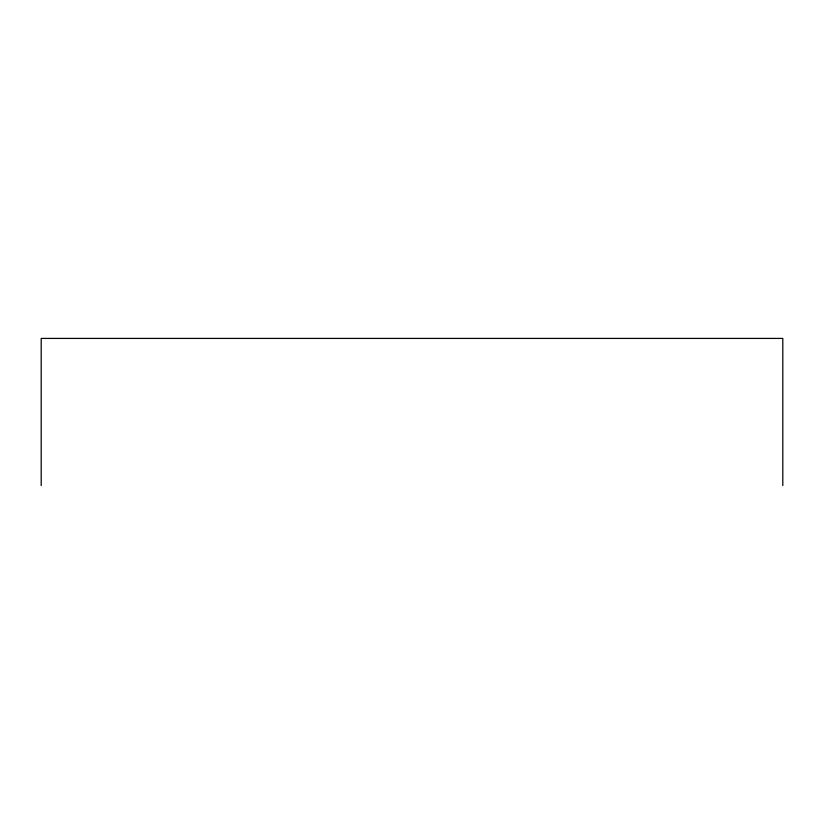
<?xml version="1.0" encoding="UTF-8"?>
<svg xmlns="http://www.w3.org/2000/svg" width="824" height="824" viewBox="0 0 824 824"><rect width="100%" height="100%" fill="white"/><g stroke="black" fill="none" stroke-linecap="round" stroke-linejoin="round"><path stroke-width="1.24" d="M782.8 485.583L782.8 338.417L41.2 338.417L41.2 485.583"/></g></svg>
